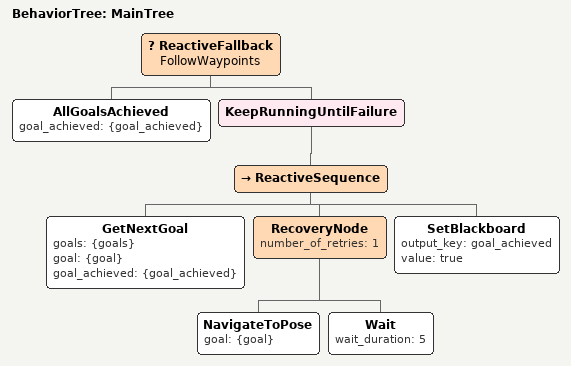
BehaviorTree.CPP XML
<!--
  This Behavior Tree processes each of the given waypoints with NavigateToPose and wait if NavigateToPose is failed.
-->
<root main_tree_to_execute="MainTree">
  <BehaviorTree ID="MainTree">
    <ReactiveFallback name="FollowWaypoints">
      <AllGoalsAchieved goal_achieved="{goal_achieved}"/>
      <KeepRunningUntilFailure>
        <ReactiveSequence>
          <GetNextGoal goals="{goals}" goal="{goal}" goal_achieved="{goal_achieved}"/>
          <RecoveryNode number_of_retries="1">
            <NavigateToPose goal="{goal}"/>
            <Wait wait_duration="5"/>
          </RecoveryNode>
          <SetBlackboard output_key="goal_achieved" value="true"/>
        </ReactiveSequence>
      </KeepRunningUntilFailure>
    </ReactiveFallback>
  </BehaviorTree>
</root>
